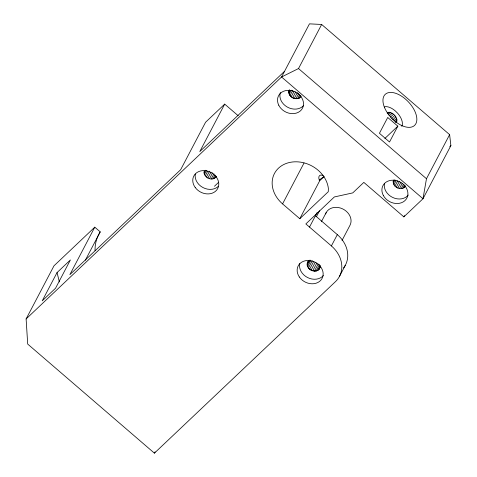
<?xml version="1.0" encoding="UTF-8"?>
<svg xmlns="http://www.w3.org/2000/svg" width="477" height="477" viewBox="0 0 477 477"><rect width="100%" height="100%" fill="white"/><g stroke="black" fill="none" stroke-linecap="round" stroke-linejoin="round"><path stroke-width="0.72" d="M216.457 176.412C212.945 182.035 203.071 177.694 204.09 171.392M320.186 265.677C320.109 276.368 302.084 269.04 308.464 260.847M301.208 96.139L299.085 98.149C294.881 99.961 289.581 97.129 288.794 92.616L289.324 89.748M405.206 186.608C401.038 191.647 391.414 186.465 393.453 180.211M26.116 318.946L281.567 76.982L309.46 23.85L321.659 24.47L449.62 134.639L426.474 178.726L422.992 198.742L403.858 216.868L363.826 182.393L352.753 192.899L334.347 196.953L305.852 223.94L331.396 245.929A29.228 24.059 27.7 0 1 335.51 281.603L154.399 453.15L27.702 344.072L26.116 318.946L53.996 265.808L94.78 227.177L100.23 231.87A47.664 39.221 27.8 0 0 95.042 250.628M387.282 112.578C392.225 110.843 399.148 118.123 396.119 122.732M289.247 90.141L288.841 91.119C288.156 96.867 295.889 100.999 300.313 97.296L300.51 96.95M57.049 272.582L42.22 300.85L55.553 288.221L70.387 259.953L57.049 272.582L59.375 281.931M94.78 227.177L69.857 274.657L180.646 169.723L205.575 122.243L224.703 104.117L238.178 115.714M85.341 260.221L100.23 231.87M224.703 104.117L199.78 151.597L284.53 71.329M204.049 172.889L205.426 170.253M204.442 174.403L206.511 170.456M205.247 175.84L207.668 171.237M206.416 177.098L209.528 171.177M207.865 178.094L210.971 172.173M209.492 178.756L212.599 172.829M211.192 179.036L213.952 173.771M212.843 178.923L214.912 174.976M214.334 178.422L215.717 175.786M215.568 177.563L216.26 176.246M449.62 134.639L450.884 145.616L422.992 198.742L281.567 76.982L298.513 68.557L321.659 24.47M288.794 92.616L289.831 90.642M289.187 94.136L291.262 90.189M289.998 95.573L292.759 90.308M291.167 96.831L293.927 91.566M292.61 97.821L295.722 91.9M294.237 98.483L297.35 92.562M295.937 98.769L298.703 93.504M297.588 98.656L299.663 94.702M299.085 98.149L300.462 95.519M282.569 203.894A29.228 24.059 27.7 0 1 286.915 163.212A29.228 24.059 27.7 0 1 328.379 188.487L328.277 191.724L299.783 218.716L282.569 203.894L304.022 163.027M154.399 453.15L155.085 451.838M299.783 218.716L319.733 180.717L324.032 176.645M309.507 227.082L317.163 212.492M316.436 216.659L319.524 210.774M321.367 221.763L326.167 212.611M307.295 263.525L308.661 260.913M307.248 265.021L309.645 260.454M307.641 266.542L310.724 260.663M308.446 267.979L312.22 260.794M309.615 269.237L313.729 261.402M311.064 270.226L315.178 262.392M312.691 270.888L316.806 263.054M314.391 271.169L318.159 263.99M316.042 271.055L319.471 264.532M317.533 270.554L319.936 265.987M318.767 269.696L320.139 267.09M331.396 245.929L337.328 234.624L315.44 215.783M397.836 126.166L389.53 141.991L379.43 133.298L387.735 117.467L397.836 126.166L384.867 138.455M342.039 240.426L349.933 225.394A13.493 11.102 27.7 0 0 342.569 208.848A13.493 11.102 27.7 0 0 325.576 213.94M339.362 276.606L345.3 265.301M393.149 181.755L394.187 179.781M393.328 183.275L395.057 179.984M393.942 184.766L396.017 180.813M394.944 186.119L397.705 180.855M396.268 187.252L399.374 181.332M397.818 188.081L400.93 182.16M399.499 188.552L402.26 183.287M401.187 188.63L403.262 184.682M402.773 188.314L404.496 185.022M404.144 187.622L405.176 185.648M403.858 216.868L404.514 215.616M307.778 262.153L309.901 260.144M214.471 186.245L218.633 182.303M387.223 113.138L388.218 112.196M387.896 113.598L389.387 112.184M388.23 114.897L390.717 112.542M389.626 115.607L392.112 113.258M390.496 117.092L393.483 114.265M391.748 118.332L394.729 115.506M392.786 119.721L395.767 116.895M394.044 120.687L396.53 118.332M394.98 121.611L396.965 119.727M395.546 122.392L397.043 120.979M449.811 146.63L450.884 145.616M319.149 180.067L323.949 176.621M323.156 175.482L321.826 175.119A6.744 3.685 46.6 0 0 319.304 179.912L319.733 180.717M298.513 68.557L426.474 178.726M408.258 195.081A13.493 11.102 27.7 0 1 392.577 197.406A13.493 11.102 27.7 0 1 384.462 183.526M303.545 105.596A13.493 11.102 27.7 0 1 287.255 107.039A13.493 11.102 27.7 0 1 280.404 92.455M218.245 186.435A13.493 11.102 27.7 0 1 202.838 187.491A13.493 11.102 27.7 0 1 195.296 174.087M337.328 234.624A29.228 24.059 27.7 0 1 343.577 267.943M323.358 275.539A13.493 11.102 27.7 0 1 307.57 277.542A13.493 11.102 27.7 0 1 299.765 263.56M320.061 265.88A6.595 5.426 27.7 0 1 310.915 270A6.595 5.426 27.7 0 1 310.175 260.168M384.73 106.735A13.493 7.376 46.6 0 1 395.26 110.873L397.752 113.353A13.493 7.376 46.6 0 1 401.801 126.351M384.605 107.742A21.358 11.675 46.6 0 0 413.893 125.97A21.358 11.675 46.6 0 0 401.211 95.949A21.358 11.675 46.6 0 0 384.605 107.742M299.347 277A13.493 11.102 27.7 0 0 321.832 278.878A13.493 11.102 27.7 0 0 309.287 260.52A13.493 11.102 27.7 0 0 299.347 277M195.23 187.509A13.493 11.102 27.7 0 0 217.649 188.648A13.493 11.102 27.7 0 0 204.424 170.617A13.493 11.102 27.7 0 0 195.23 187.509M383.371 195.546A13.493 11.102 27.7 0 0 405.885 199.607A13.493 11.102 27.7 0 0 395.457 180.437A13.493 11.102 27.7 0 0 383.371 195.546M278.723 105.167A13.493 11.102 27.7 0 0 301.172 110.115A13.493 11.102 27.7 0 0 291.656 90.684A13.493 11.102 27.7 0 0 278.723 105.167"/></g></svg>
